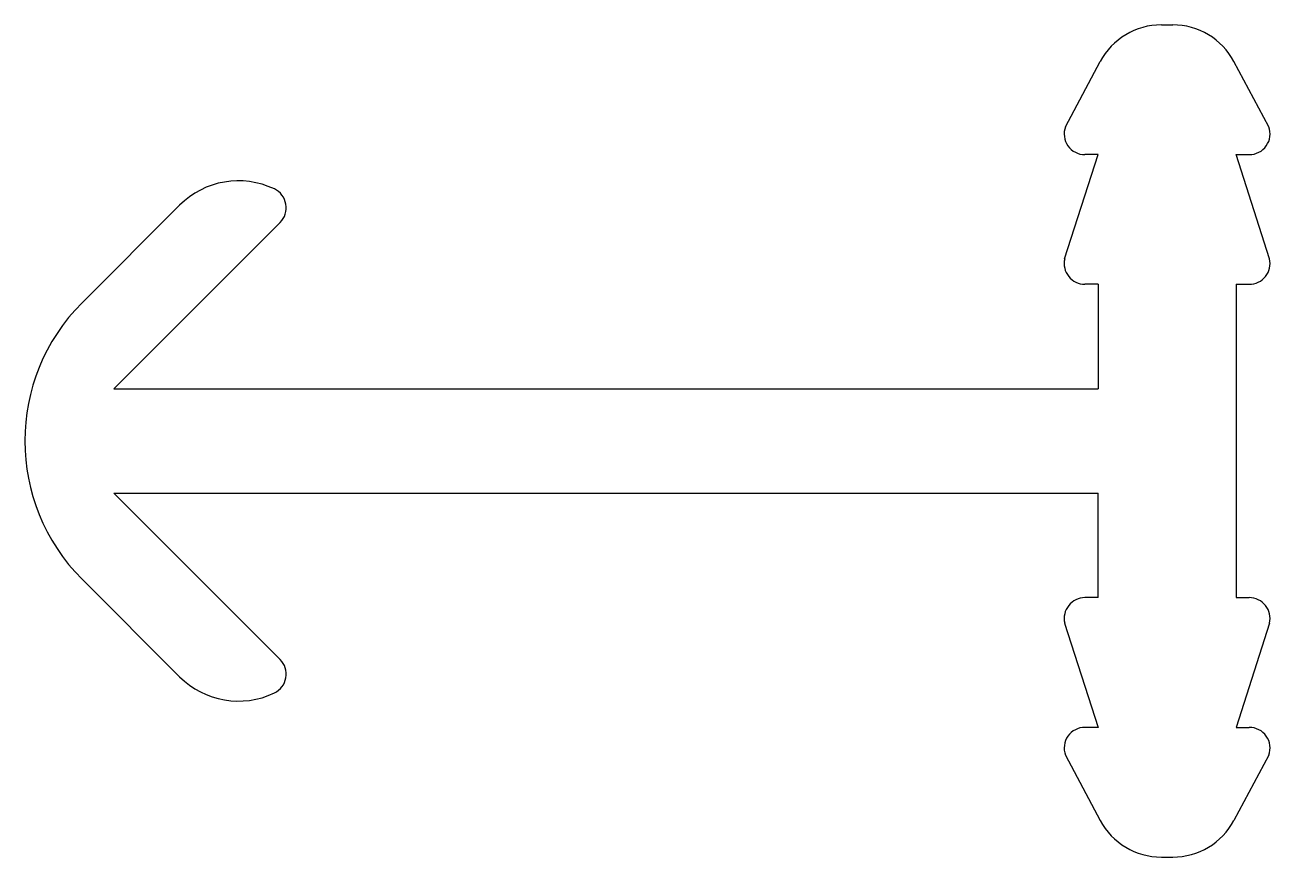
# Model space of a CAD drawing. Extents: x 763.5 to 781.4, y 259.1 to 271.1.
import ezdxf

# ---------------------------------------------------------------- set-up
doc = ezdxf.new("R2010")
doc.units = 0
doc.layers.get('0').update_dxf_attribs({"linetype": 'CONTINUOUS'})

msp = doc.modelspace()

# ---------------------------------------------------------------- linework, layer by layer
for p, q in [((779.871, 271.133), (780.036, 271.133)), ((778.486, 269.664), (778.99, 270.604)), ((781.421, 269.664), (780.918, 270.604)), ((778.476, 267.759), (778.96, 269.263)), ((778.96, 269.263), (778.769, 269.263)), ((781.431, 267.759), (780.948, 269.263)), ((780.948, 269.263), (781.139, 269.263)), ((765.713, 268.533), (764.307, 267.127)), ((767.162, 268.285), (764.762, 265.885)), ((778.96, 267.393), (778.769, 267.393)), ((778.96, 267.393), (778.96, 265.885)), ((780.948, 267.393), (780.948, 262.877)), ((780.948, 267.393), (781.139, 267.393)), ((764.762, 265.885), (778.96, 265.885)), ((764.762, 264.385), (778.96, 264.385)), ((767.162, 261.985), (764.762, 264.385)), ((778.96, 262.877), (778.96, 264.385)), ((765.713, 261.736), (764.307, 263.142)), ((778.96, 262.877), (778.769, 262.877)), ((780.948, 262.877), (781.139, 262.877)), ((778.476, 262.51), (778.96, 261.007)), ((781.431, 262.51), (780.948, 261.007)), ((778.96, 261.007), (778.769, 261.007)), ((780.948, 261.007), (781.139, 261.007)), ((778.486, 260.606), (778.99, 259.665)), ((781.421, 260.606), (780.918, 259.665)), ((779.871, 259.137), (780.036, 259.137))]:
    msp.add_line(p, q)
for centre, radius, start, end in [((779.871, 270.133), 1, 90, 151.8531), ((780.036, 270.133), 1, 28.1469, 90), ((778.769, 269.563), 0.3, 160.3226, 270), ((781.139, 269.563), 0.3, 270, 19.6774), ((766.562, 267.685), 1.2, 64.4712, 135), ((766.95, 268.497), 0.3, 315, 64.4712), ((778.769, 267.693), 0.3, 167.2313, 270), ((781.139, 267.693), 0.3, 270, 12.7687), ((766.299, 265.135), 2.818, 135, 225), ((778.769, 262.577), 0.3, 90, 192.7687), ((781.139, 262.577), 0.3, 347.2313, 90), ((766.95, 261.773), 0.3, 295.5288, 45), ((766.562, 262.585), 1.2, 225, 295.5288), ((778.769, 260.707), 0.3, 90, 199.6774), ((781.139, 260.707), 0.3, 340.3226, 90), ((779.871, 260.137), 1, 208.1469, 270), ((780.036, 260.137), 1, 270, 331.8531)]:
    msp.add_arc(centre, radius, start, end)

doc.saveas('drawing.dxf')
